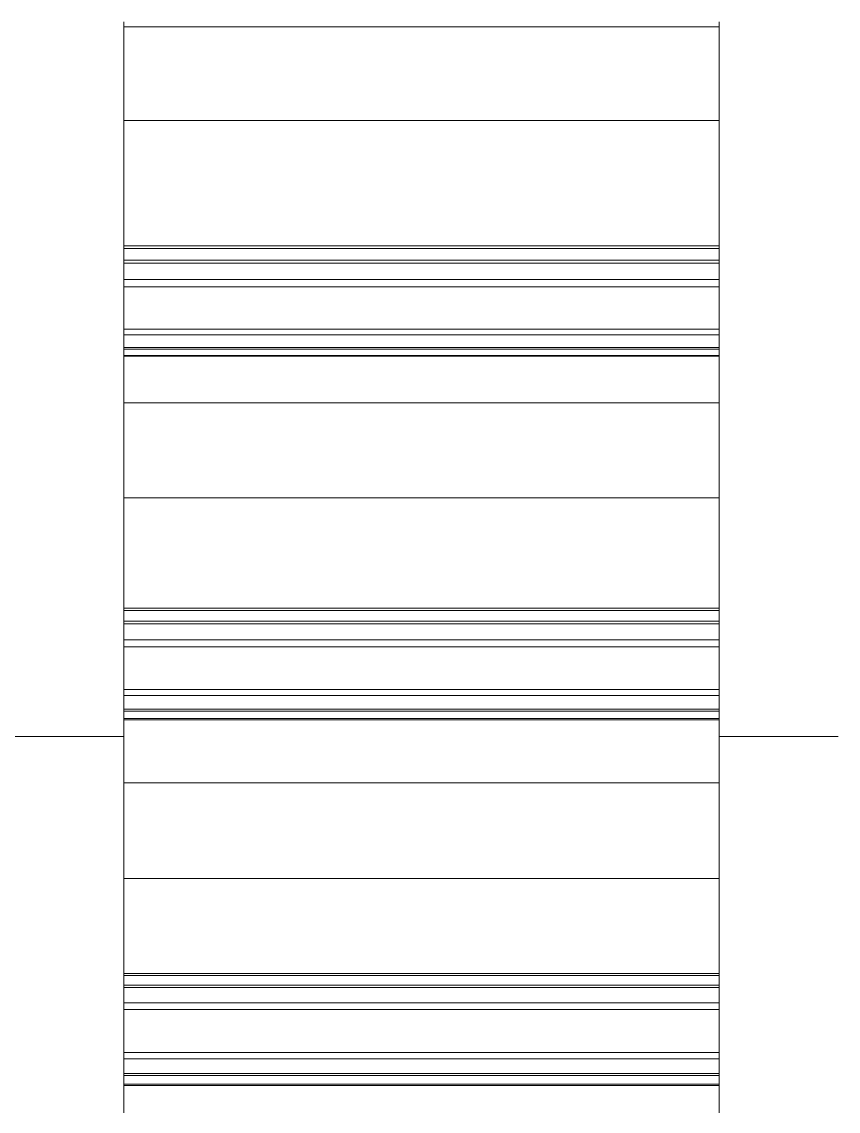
# Model space of a CAD drawing. Header units: millimetres. Extents: x 278858 to 279223, y 218711 to 219074.
# Drawn here: x 279169.27 to 279176.13, y 218975.68 to 218984.83 of the extents above; entities that cross this region are included whole.
import ezdxf

# ---------------------------------------------------------------- set-up
doc = ezdxf.new("R2010")
doc.units = ezdxf.units.MM
doc.header["$LTSCALE"] = 2
doc.layers.add('AM_9', color=251, linetype='Continuous', lineweight=15)

msp = doc.modelspace()

# ---------------------------------------------------------------- linework, layer by layer
at = {"layer": 'AM_9'}
for p, q in [((279170.1308, 218984.818), (279170.1308, 218984.8285)), ((279175.1308, 218984.8285), (279175.1308, 218984.818)), ((279170.1308, 218984.8073), (279170.1308, 218984.818)), ((279170.1308, 218984.7963), (279170.1308, 218984.8073)), ((279170.1308, 218984.7849), (279170.1308, 218984.7963)), ((279170.1308, 218984.7849), (279170.1308, 218983.999)), ((279170.1308, 218984.7849), (279175.1308, 218984.7849)), ((279175.1308, 218984.818), (279175.1308, 218984.8073)), ((279175.1308, 218984.8073), (279175.1308, 218984.7963)), ((279175.1308, 218984.7963), (279175.1308, 218984.7849)), ((279175.1308, 218983.999), (279175.1308, 218984.7849)), ((279170.1308, 218983.964), (279170.1308, 218983.999)), ((279170.1308, 218983.999), (279175.1308, 218983.999)), ((279170.1308, 218983.9294), (279170.1308, 218983.964)), ((279170.1308, 218983.8953), (279170.1308, 218983.9294)), ((279175.1308, 218983.999), (279175.1308, 218983.964)), ((279175.1308, 218983.964), (279175.1308, 218983.9294)), ((279175.1308, 218983.9294), (279175.1308, 218983.8953)), ((279170.1308, 218983.8617), (279170.1308, 218983.8953)), ((279170.1308, 218983.8284), (279170.1308, 218983.8617)), ((279170.1308, 218983.7957), (279170.1308, 218983.8284)), ((279175.1308, 218983.8953), (279175.1308, 218983.8617)), ((279175.1308, 218983.8617), (279175.1308, 218983.8284)), ((279175.1308, 218983.8284), (279175.1308, 218983.7957)), ((279170.1308, 218983.7634), (279170.1308, 218983.7957)), ((279170.1308, 218983.7315), (279170.1308, 218983.7634)), ((279170.1308, 218983.7), (279170.1308, 218983.7315)), ((279175.1308, 218983.7957), (279175.1308, 218983.7634)), ((279175.1308, 218983.7634), (279175.1308, 218983.7315)), ((279175.1308, 218983.7315), (279175.1308, 218983.7)), ((279170.1308, 218983.669), (279170.1308, 218983.7)), ((279170.1308, 218983.6384), (279170.1308, 218983.669)), ((279170.1308, 218983.6082), (279170.1308, 218983.6384)), ((279175.1308, 218983.7), (279175.1308, 218983.669)), ((279175.1308, 218983.669), (279175.1308, 218983.6384)), ((279175.1308, 218983.6384), (279175.1308, 218983.6082)), ((279170.1308, 218983.5785), (279170.1308, 218983.6082)), ((279170.1308, 218983.5492), (279170.1308, 218983.5785)), ((279170.1308, 218983.5203), (279170.1308, 218983.5492)), ((279175.1308, 218983.6082), (279175.1308, 218983.5785)), ((279175.1308, 218983.5785), (279175.1308, 218983.5492)), ((279175.1308, 218983.5492), (279175.1308, 218983.5203)), ((279170.1308, 218983.4919), (279170.1308, 218983.5203)), ((279170.1308, 218983.4638), (279170.1308, 218983.4919)), ((279170.1308, 218983.4362), (279170.1308, 218983.4638)), ((279175.1308, 218983.5203), (279175.1308, 218983.4919)), ((279175.1308, 218983.4919), (279175.1308, 218983.4638)), ((279175.1308, 218983.4638), (279175.1308, 218983.4362)), ((279170.1308, 218983.4089), (279170.1308, 218983.4362)), ((279170.1308, 218983.3821), (279170.1308, 218983.4089)), ((279170.1308, 218983.3557), (279170.1308, 218983.3821)), ((279175.1308, 218983.4362), (279175.1308, 218983.4089)), ((279175.1308, 218983.4089), (279175.1308, 218983.3821)), ((279175.1308, 218983.3821), (279175.1308, 218983.3557)), ((279170.1308, 218983.3297), (279170.1308, 218983.3557)), ((279170.1308, 218983.3041), (279170.1308, 218983.3297)), ((279170.1308, 218983.2789), (279170.1308, 218983.3041)), ((279170.1308, 218983.2541), (279170.1308, 218983.2789)), ((279175.1308, 218983.3557), (279175.1308, 218983.3297)), ((279175.1308, 218983.3297), (279175.1308, 218983.3041)), ((279175.1308, 218983.3041), (279175.1308, 218983.2789)), ((279175.1308, 218983.2789), (279175.1308, 218983.2541)), ((279170.1308, 218983.2296), (279170.1308, 218983.2541)), ((279170.1308, 218983.2056), (279170.1308, 218983.2296)), ((279170.1308, 218983.182), (279170.1308, 218983.2056)), ((279170.1308, 218983.1587), (279170.1308, 218983.182)), ((279175.1308, 218983.2541), (279175.1308, 218983.2296)), ((279175.1308, 218983.2296), (279175.1308, 218983.2056)), ((279175.1308, 218983.2056), (279175.1308, 218983.182)), ((279175.1308, 218983.182), (279175.1308, 218983.1587)), ((279170.1308, 218983.1358), (279170.1308, 218983.1587)), ((279170.1308, 218983.1133), (279170.1308, 218983.1358)), ((279170.1308, 218983.0912), (279170.1308, 218983.1133)), ((279170.1308, 218983.0695), (279170.1308, 218983.0912)), ((279175.1308, 218983.1587), (279175.1308, 218983.1358)), ((279175.1308, 218983.1358), (279175.1308, 218983.1133)), ((279175.1308, 218983.1133), (279175.1308, 218983.0912)), ((279175.1308, 218983.0912), (279175.1308, 218983.0695)), ((279170.1308, 218983.0481), (279170.1308, 218983.0695)), ((279170.1308, 218983.0271), (279170.1308, 218983.0481)), ((279170.1308, 218983.0064), (279170.1308, 218983.0271)), ((279170.1308, 218982.9862), (279170.1308, 218983.0064)), ((279175.1308, 218983.0695), (279175.1308, 218983.0481)), ((279175.1308, 218983.0481), (279175.1308, 218983.0271)), ((279175.1308, 218983.0271), (279175.1308, 218983.0064)), ((279175.1308, 218983.0064), (279175.1308, 218982.9862)), ((279170.1308, 218982.9662), (279170.1308, 218982.9862)), ((279170.1308, 218982.9467), (279170.1308, 218982.9662)), ((279170.1308, 218982.9249), (279170.1308, 218982.9467)), ((279170.1308, 218982.9467), (279175.1308, 218982.9467)), ((279170.1308, 218982.8268), (279170.1308, 218982.9249)), ((279170.1308, 218982.9249), (279175.1308, 218982.9249)), ((279175.1308, 218982.9862), (279175.1308, 218982.9662)), ((279175.1308, 218982.9662), (279175.1308, 218982.9467)), ((279175.1308, 218982.9467), (279175.1308, 218982.9249)), ((279175.1308, 218982.9249), (279175.1308, 218982.8268)), ((279170.1308, 218982.8033), (279170.1308, 218982.8268)), ((279170.1308, 218982.8268), (279175.1308, 218982.8268)), ((279175.1308, 218982.8268), (279175.1308, 218982.8033)), ((279170.1308, 218982.6652), (279170.1308, 218982.8033)), ((279170.1308, 218982.8033), (279175.1308, 218982.8033)), ((279175.1308, 218982.8033), (279175.1308, 218982.6652)), ((279170.1308, 218982.6038), (279170.1308, 218982.6652)), ((279170.1308, 218982.6652), (279175.1308, 218982.6652)), ((279175.1308, 218982.6652), (279175.1308, 218982.6038)), ((279170.1308, 218982.6038), (279170.1308, 218982.2471)), ((279170.1308, 218982.6038), (279175.1308, 218982.6038)), ((279175.1308, 218982.2471), (279175.1308, 218982.6038)), ((279170.1308, 218982.2003), (279170.1308, 218982.2471)), ((279170.1308, 218982.2471), (279175.1308, 218982.2471)), ((279170.1308, 218982.0936), (279170.1308, 218982.2003)), ((279170.1308, 218982.2003), (279175.1308, 218982.2003)), ((279175.1308, 218982.2471), (279175.1308, 218982.2003)), ((279175.1308, 218982.2003), (279175.1308, 218982.0936)), ((279170.1308, 218982.0795), (279170.1308, 218982.0936)), ((279170.1308, 218982.0936), (279175.1308, 218982.0936)), ((279175.1308, 218982.0936), (279175.1308, 218982.0795)), ((279170.1308, 218982.0278), (279170.1308, 218982.0795)), ((279170.1308, 218982.0795), (279175.1308, 218982.0795)), ((279170.1308, 218982.02), (279170.1308, 218982.0278)), ((279170.1308, 218982.0278), (279175.1308, 218982.0278)), ((279170.1308, 218982.0147), (279170.1308, 218982.02)), ((279170.1308, 218982.02), (279175.1308, 218982.02)), ((279170.1308, 218982.0092), (279170.1308, 218982.0147)), ((279170.1308, 218982.0034), (279170.1308, 218982.0092)), ((279170.1308, 218981.9975), (279170.1308, 218982.0034)), ((279170.1308, 218981.9913), (279170.1308, 218981.9975)), ((279175.1308, 218982.0795), (279175.1308, 218982.0278)), ((279175.1308, 218982.0278), (279175.1308, 218982.02)), ((279175.1308, 218982.02), (279175.1308, 218982.0147)), ((279175.1308, 218982.0147), (279175.1308, 218982.0092)), ((279175.1308, 218982.0092), (279175.1308, 218982.0034)), ((279175.1308, 218982.0034), (279175.1308, 218981.9975)), ((279175.1308, 218981.9975), (279175.1308, 218981.9913)), ((279170.1308, 218981.9849), (279170.1308, 218981.9913)), ((279170.1308, 218981.9783), (279170.1308, 218981.9849)), ((279170.1308, 218981.9714), (279170.1308, 218981.9783)), ((279170.1308, 218981.9643), (279170.1308, 218981.9714)), ((279170.1308, 218981.957), (279170.1308, 218981.9643)), ((279170.1308, 218981.9494), (279170.1308, 218981.957)), ((279170.1308, 218981.9416), (279170.1308, 218981.9494)), ((279170.1308, 218981.9336), (279170.1308, 218981.9416)), ((279170.1308, 218981.9253), (279170.1308, 218981.9336)), ((279170.1308, 218981.9167), (279170.1308, 218981.9253)), ((279170.1308, 218981.9079), (279170.1308, 218981.9167)), ((279170.1308, 218981.8989), (279170.1308, 218981.9079)), ((279175.1308, 218981.9913), (279175.1308, 218981.9849)), ((279175.1308, 218981.9849), (279175.1308, 218981.9783)), ((279175.1308, 218981.9783), (279175.1308, 218981.9714)), ((279175.1308, 218981.9714), (279175.1308, 218981.9643)), ((279175.1308, 218981.9643), (279175.1308, 218981.957)), ((279175.1308, 218981.957), (279175.1308, 218981.9494)), ((279175.1308, 218981.9494), (279175.1308, 218981.9416)), ((279175.1308, 218981.9416), (279175.1308, 218981.9336)), ((279175.1308, 218981.9336), (279175.1308, 218981.9253)), ((279175.1308, 218981.9253), (279175.1308, 218981.9167)), ((279175.1308, 218981.9167), (279175.1308, 218981.9079)), ((279175.1308, 218981.9079), (279175.1308, 218981.8989)), ((279170.1308, 218981.8896), (279170.1308, 218981.8989)), ((279170.1308, 218981.88), (279170.1308, 218981.8896)), ((279170.1308, 218981.8701), (279170.1308, 218981.88)), ((279170.1308, 218981.86), (279170.1308, 218981.8701)), ((279170.1308, 218981.8496), (279170.1308, 218981.86)), ((279170.1308, 218981.8389), (279170.1308, 218981.8496)), ((279170.1308, 218981.828), (279170.1308, 218981.8389)), ((279170.1308, 218981.8167), (279170.1308, 218981.828)), ((279170.1308, 218981.8052), (279170.1308, 218981.8167)), ((279175.1308, 218981.8989), (279175.1308, 218981.8896)), ((279175.1308, 218981.8896), (279175.1308, 218981.88)), ((279175.1308, 218981.88), (279175.1308, 218981.8701)), ((279175.1308, 218981.8701), (279175.1308, 218981.86)), ((279175.1308, 218981.86), (279175.1308, 218981.8496)), ((279175.1308, 218981.8496), (279175.1308, 218981.8389)), ((279175.1308, 218981.8389), (279175.1308, 218981.828)), ((279175.1308, 218981.828), (279175.1308, 218981.8167)), ((279175.1308, 218981.8167), (279175.1308, 218981.8052)), ((279170.1308, 218981.7934), (279170.1308, 218981.8052)), ((279170.1308, 218981.7813), (279170.1308, 218981.7934)), ((279170.1308, 218981.7689), (279170.1308, 218981.7813)), ((279170.1308, 218981.7562), (279170.1308, 218981.7689)), ((279170.1308, 218981.7432), (279170.1308, 218981.7562)), ((279170.1308, 218981.7299), (279170.1308, 218981.7432)), ((279170.1308, 218981.7163), (279170.1308, 218981.7299)), ((279175.1308, 218981.8052), (279175.1308, 218981.7934)), ((279175.1308, 218981.7934), (279175.1308, 218981.7813)), ((279175.1308, 218981.7813), (279175.1308, 218981.7689)), ((279175.1308, 218981.7689), (279175.1308, 218981.7562)), ((279175.1308, 218981.7562), (279175.1308, 218981.7432)), ((279175.1308, 218981.7432), (279175.1308, 218981.7299)), ((279175.1308, 218981.7299), (279175.1308, 218981.7163)), ((279170.1308, 218981.7024), (279170.1308, 218981.7163)), ((279170.1308, 218981.6881), (279170.1308, 218981.7024)), ((279170.1308, 218981.6736), (279170.1308, 218981.6881)), ((279170.1308, 218981.6587), (279170.1308, 218981.6736)), ((279170.1308, 218981.6435), (279170.1308, 218981.6587)), ((279170.1308, 218981.628), (279170.1308, 218981.6435)), ((279170.1308, 218981.628), (279170.1308, 218980.8323)), ((279170.1308, 218981.628), (279175.1308, 218981.628)), ((279175.1308, 218981.7163), (279175.1308, 218981.7024)), ((279175.1308, 218981.7024), (279175.1308, 218981.6881)), ((279175.1308, 218981.6881), (279175.1308, 218981.6736)), ((279175.1308, 218981.6736), (279175.1308, 218981.6587)), ((279175.1308, 218981.6587), (279175.1308, 218981.6435)), ((279175.1308, 218981.6435), (279175.1308, 218981.628)), ((279175.1308, 218980.8323), (279175.1308, 218981.628)), ((279170.1308, 218980.8009), (279170.1308, 218980.8323)), ((279170.1308, 218980.8323), (279175.1308, 218980.8323)), ((279175.1308, 218980.8323), (279175.1308, 218980.8009)), ((279170.1308, 218980.7699), (279170.1308, 218980.8009)), ((279170.1308, 218980.7394), (279170.1308, 218980.7699)), ((279170.1308, 218980.7093), (279170.1308, 218980.7394)), ((279175.1308, 218980.8009), (279175.1308, 218980.7699)), ((279175.1308, 218980.7699), (279175.1308, 218980.7394)), ((279175.1308, 218980.7394), (279175.1308, 218980.7093)), ((279170.1308, 218980.6796), (279170.1308, 218980.7093)), ((279170.1308, 218980.6504), (279170.1308, 218980.6796)), ((279170.1308, 218980.6216), (279170.1308, 218980.6504)), ((279170.1308, 218980.5932), (279170.1308, 218980.6216)), ((279175.1308, 218980.7093), (279175.1308, 218980.6796)), ((279175.1308, 218980.6796), (279175.1308, 218980.6504)), ((279175.1308, 218980.6504), (279175.1308, 218980.6216)), ((279175.1308, 218980.6216), (279175.1308, 218980.5932)), ((279170.1308, 218980.5652), (279170.1308, 218980.5932)), ((279170.1308, 218980.5376), (279170.1308, 218980.5652)), ((279170.1308, 218980.5104), (279170.1308, 218980.5376)), ((279175.1308, 218980.5932), (279175.1308, 218980.5652)), ((279175.1308, 218980.5652), (279175.1308, 218980.5376)), ((279175.1308, 218980.5376), (279175.1308, 218980.5104)), ((279170.1308, 218980.4836), (279170.1308, 218980.5104)), ((279170.1308, 218980.4573), (279170.1308, 218980.4836)), ((279170.1308, 218980.4313), (279170.1308, 218980.4573)), ((279175.1308, 218980.5104), (279175.1308, 218980.4836)), ((279175.1308, 218980.4836), (279175.1308, 218980.4573)), ((279175.1308, 218980.4573), (279175.1308, 218980.4313)), ((279170.1308, 218980.4057), (279170.1308, 218980.4313)), ((279170.1308, 218980.3805), (279170.1308, 218980.4057)), ((279170.1308, 218980.3558), (279170.1308, 218980.3805)), ((279170.1308, 218980.3314), (279170.1308, 218980.3558)), ((279175.1308, 218980.4313), (279175.1308, 218980.4057)), ((279175.1308, 218980.4057), (279175.1308, 218980.3805)), ((279175.1308, 218980.3805), (279175.1308, 218980.3558)), ((279175.1308, 218980.3558), (279175.1308, 218980.3314)), ((279170.1308, 218980.3074), (279170.1308, 218980.3314)), ((279170.1308, 218980.2837), (279170.1308, 218980.3074)), ((279170.1308, 218980.2605), (279170.1308, 218980.2837)), ((279170.1308, 218980.2376), (279170.1308, 218980.2605)), ((279175.1308, 218980.3314), (279175.1308, 218980.3074)), ((279175.1308, 218980.3074), (279175.1308, 218980.2837)), ((279175.1308, 218980.2837), (279175.1308, 218980.2605)), ((279175.1308, 218980.2605), (279175.1308, 218980.2376)), ((279170.1308, 218980.2151), (279170.1308, 218980.2376)), ((279170.1308, 218980.193), (279170.1308, 218980.2151)), ((279170.1308, 218980.1713), (279170.1308, 218980.193)), ((279170.1308, 218980.1499), (279170.1308, 218980.1713)), ((279175.1308, 218980.2376), (279175.1308, 218980.2151)), ((279175.1308, 218980.2151), (279175.1308, 218980.193)), ((279175.1308, 218980.193), (279175.1308, 218980.1713)), ((279175.1308, 218980.1713), (279175.1308, 218980.1499)), ((279170.1308, 218980.1289), (279170.1308, 218980.1499)), ((279170.1308, 218980.1083), (279170.1308, 218980.1289)), ((279170.1308, 218980.088), (279170.1308, 218980.1083)), ((279170.1308, 218980.068), (279170.1308, 218980.088)), ((279175.1308, 218980.1499), (279175.1308, 218980.1289)), ((279175.1308, 218980.1289), (279175.1308, 218980.1083)), ((279175.1308, 218980.1083), (279175.1308, 218980.088)), ((279175.1308, 218980.088), (279175.1308, 218980.068)), ((279170.1308, 218980.0485), (279170.1308, 218980.068)), ((279170.1308, 218980.0292), (279170.1308, 218980.0485)), ((279170.1308, 218980.0104), (279170.1308, 218980.0292)), ((279170.1308, 218979.9918), (279170.1308, 218980.0104)), ((279170.1308, 218979.9736), (279170.1308, 218979.9918)), ((279175.1308, 218980.068), (279175.1308, 218980.0485)), ((279175.1308, 218980.0485), (279175.1308, 218980.0292)), ((279175.1308, 218980.0292), (279175.1308, 218980.0104)), ((279175.1308, 218980.0104), (279175.1308, 218979.9918)), ((279175.1308, 218979.9918), (279175.1308, 218979.9736)), ((279170.1308, 218979.9558), (279170.1308, 218979.9736)), ((279170.1308, 218979.9383), (279170.1308, 218979.9558)), ((279170.1308, 218979.9211), (279170.1308, 218979.9383)), ((279170.1308, 218979.9042), (279170.1308, 218979.9211)), ((279170.1308, 218979.8851), (279170.1308, 218979.9042)), ((279170.1308, 218979.9042), (279175.1308, 218979.9042)), ((279175.1308, 218979.9736), (279175.1308, 218979.9558)), ((279175.1308, 218979.9558), (279175.1308, 218979.9383)), ((279175.1308, 218979.9383), (279175.1308, 218979.9211)), ((279175.1308, 218979.9211), (279175.1308, 218979.9042)), ((279175.1308, 218979.9042), (279175.1308, 218979.8851)), ((279170.1308, 218979.7955), (279170.1308, 218979.8851)), ((279170.1308, 218979.8851), (279175.1308, 218979.8851)), ((279175.1308, 218979.8851), (279175.1308, 218979.7955)), ((279170.1308, 218979.7737), (279170.1308, 218979.7955)), ((279170.1308, 218979.7955), (279175.1308, 218979.7955)), ((279170.1308, 218979.6406), (279170.1308, 218979.7737)), ((279170.1308, 218979.7737), (279175.1308, 218979.7737)), ((279175.1308, 218979.7955), (279175.1308, 218979.7737)), ((279175.1308, 218979.7737), (279175.1308, 218979.6406)), ((279170.1308, 218979.5816), (279170.1308, 218979.6406)), ((279170.1308, 218979.6406), (279175.1308, 218979.6406)), ((279175.1308, 218979.6406), (279175.1308, 218979.5816)), ((279170.1308, 218979.5816), (279170.1308, 218979.2213)), ((279170.1308, 218979.5816), (279175.1308, 218979.5816)), ((279175.1308, 218979.2213), (279175.1308, 218979.5816)), ((279170.1308, 218979.1712), (279170.1308, 218979.2213)), ((279170.1308, 218979.2213), (279175.1308, 218979.2213)), ((279170.1308, 218979.0569), (279170.1308, 218979.1712)), ((279170.1308, 218979.1712), (279175.1308, 218979.1712)), ((279175.1308, 218979.2213), (279175.1308, 218979.1712)), ((279175.1308, 218979.1712), (279175.1308, 218979.0569)), ((279170.1308, 218979.0409), (279170.1308, 218979.0569)), ((279170.1308, 218979.0569), (279175.1308, 218979.0569)), ((279170.1308, 218978.9792), (279170.1308, 218979.0409)), ((279170.1308, 218979.0409), (279175.1308, 218979.0409)), ((279170.1308, 218978.9685), (279170.1308, 218978.9792)), ((279170.1308, 218978.9792), (279175.1308, 218978.9792)), ((279175.1308, 218979.0569), (279175.1308, 218979.0409)), ((279175.1308, 218979.0409), (279175.1308, 218978.9792)), ((279175.1308, 218978.9792), (279175.1308, 218978.9685)), ((279170.1308, 218978.9602), (279170.1308, 218978.9685)), ((279170.1308, 218978.9685), (279175.1308, 218978.9685)), ((279170.1308, 218978.9516), (279170.1308, 218978.9602)), ((279170.1308, 218978.9429), (279170.1308, 218978.9516)), ((279170.1308, 218978.9339), (279170.1308, 218978.9429)), ((279170.1308, 218978.9246), (279170.1308, 218978.9339)), ((279170.1308, 218978.9151), (279170.1308, 218978.9246)), ((279170.1308, 218978.9053), (279170.1308, 218978.9151)), ((279170.1308, 218978.8953), (279170.1308, 218978.9053)), ((279170.1308, 218978.885), (279170.1308, 218978.8953)), ((279170.1308, 218978.8744), (279170.1308, 218978.885)), ((279175.1308, 218978.9685), (279175.1308, 218978.9602)), ((279175.1308, 218978.9602), (279175.1308, 218978.9516)), ((279175.1308, 218978.9516), (279175.1308, 218978.9429)), ((279175.1308, 218978.9429), (279175.1308, 218978.9339)), ((279175.1308, 218978.9339), (279175.1308, 218978.9246)), ((279175.1308, 218978.9246), (279175.1308, 218978.9151)), ((279175.1308, 218978.9151), (279175.1308, 218978.9053)), ((279175.1308, 218978.9053), (279175.1308, 218978.8953)), ((279175.1308, 218978.8953), (279175.1308, 218978.885)), ((279175.1308, 218978.885), (279175.1308, 218978.8744)), ((279170.1308, 218978.8284), (279169.1308, 218978.8284)), ((279170.1308, 218978.8636), (279170.1308, 218978.8744)), ((279170.1308, 218978.8524), (279170.1308, 218978.8636)), ((279170.1308, 218978.8411), (279170.1308, 218978.8524)), ((279170.1308, 218978.8294), (279170.1308, 218978.8411)), ((279170.1308, 218978.8174), (279170.1308, 218978.8294)), ((279170.1308, 218978.8052), (279170.1308, 218978.8174)), ((279170.1308, 218978.7927), (279170.1308, 218978.8052)), ((279170.1308, 218978.7799), (279170.1308, 218978.7927)), ((279175.1308, 218978.8744), (279175.1308, 218978.8636)), ((279175.1308, 218978.8636), (279175.1308, 218978.8524)), ((279175.1308, 218978.8524), (279175.1308, 218978.8411)), ((279175.1308, 218978.8411), (279175.1308, 218978.8294)), ((279175.1308, 218978.8294), (279175.1308, 218978.8174)), ((279176.1308, 218978.8284), (279175.1308, 218978.8284)), ((279175.1308, 218978.8174), (279175.1308, 218978.8052)), ((279175.1308, 218978.8052), (279175.1308, 218978.7927)), ((279175.1308, 218978.7927), (279175.1308, 218978.7799)), ((279170.1308, 218978.7668), (279170.1308, 218978.7799)), ((279170.1308, 218978.7533), (279170.1308, 218978.7668)), ((279170.1308, 218978.7396), (279170.1308, 218978.7533)), ((279170.1308, 218978.7256), (279170.1308, 218978.7396)), ((279170.1308, 218978.7113), (279170.1308, 218978.7256)), ((279170.1308, 218978.6967), (279170.1308, 218978.7113)), ((279175.1308, 218978.7799), (279175.1308, 218978.7668)), ((279175.1308, 218978.7668), (279175.1308, 218978.7533)), ((279175.1308, 218978.7533), (279175.1308, 218978.7396)), ((279175.1308, 218978.7396), (279175.1308, 218978.7256)), ((279175.1308, 218978.7256), (279175.1308, 218978.7113)), ((279175.1308, 218978.7113), (279175.1308, 218978.6967)), ((279170.1308, 218978.6817), (279170.1308, 218978.6967)), ((279170.1308, 218978.6665), (279170.1308, 218978.6817)), ((279170.1308, 218978.6509), (279170.1308, 218978.6665)), ((279170.1308, 218978.635), (279170.1308, 218978.6509)), ((279170.1308, 218978.6187), (279170.1308, 218978.635)), ((279170.1308, 218978.6022), (279170.1308, 218978.6187)), ((279175.1308, 218978.6967), (279175.1308, 218978.6817)), ((279175.1308, 218978.6817), (279175.1308, 218978.6665)), ((279175.1308, 218978.6665), (279175.1308, 218978.6509)), ((279175.1308, 218978.6509), (279175.1308, 218978.635)), ((279175.1308, 218978.635), (279175.1308, 218978.6187)), ((279175.1308, 218978.6187), (279175.1308, 218978.6022)), ((279170.1308, 218978.5853), (279170.1308, 218978.6022)), ((279170.1308, 218978.5681), (279170.1308, 218978.5853)), ((279170.1308, 218978.5505), (279170.1308, 218978.5681)), ((279170.1308, 218978.5326), (279170.1308, 218978.5505)), ((279170.1308, 218978.5144), (279170.1308, 218978.5326)), ((279175.1308, 218978.6022), (279175.1308, 218978.5853)), ((279175.1308, 218978.5853), (279175.1308, 218978.5681)), ((279175.1308, 218978.5681), (279175.1308, 218978.5505)), ((279175.1308, 218978.5505), (279175.1308, 218978.5326)), ((279175.1308, 218978.5326), (279175.1308, 218978.5144)), ((279170.1308, 218978.4958), (279170.1308, 218978.5144)), ((279170.1308, 218978.4768), (279170.1308, 218978.4958)), ((279170.1308, 218978.4575), (279170.1308, 218978.4768)), ((279170.1308, 218978.4379), (279170.1308, 218978.4575)), ((279170.1308, 218978.4379), (279170.1308, 218977.6363)), ((279170.1308, 218978.4379), (279175.1308, 218978.4379)), ((279175.1308, 218978.5144), (279175.1308, 218978.4958)), ((279175.1308, 218978.4958), (279175.1308, 218978.4768)), ((279175.1308, 218978.4768), (279175.1308, 218978.4575)), ((279175.1308, 218978.4575), (279175.1308, 218978.4379)), ((279175.1308, 218977.6363), (279175.1308, 218978.4379)), ((279170.1308, 218977.6087), (279170.1308, 218977.6363)), ((279170.1308, 218977.6363), (279175.1308, 218977.6363)), ((279170.1308, 218977.5815), (279170.1308, 218977.6087)), ((279175.1308, 218977.6363), (279175.1308, 218977.6087)), ((279175.1308, 218977.6087), (279175.1308, 218977.5815)), ((279170.1308, 218977.5547), (279170.1308, 218977.5815)), ((279170.1308, 218977.5283), (279170.1308, 218977.5547)), ((279170.1308, 218977.5023), (279170.1308, 218977.5283)), ((279175.1308, 218977.5815), (279175.1308, 218977.5547)), ((279175.1308, 218977.5547), (279175.1308, 218977.5283)), ((279175.1308, 218977.5283), (279175.1308, 218977.5023)), ((279170.1308, 218977.4768), (279170.1308, 218977.5023)), ((279170.1308, 218977.4516), (279170.1308, 218977.4768)), ((279170.1308, 218977.4268), (279170.1308, 218977.4516)), ((279170.1308, 218977.4024), (279170.1308, 218977.4268)), ((279175.1308, 218977.5023), (279175.1308, 218977.4768)), ((279175.1308, 218977.4768), (279175.1308, 218977.4516)), ((279175.1308, 218977.4516), (279175.1308, 218977.4268)), ((279175.1308, 218977.4268), (279175.1308, 218977.4024)), ((279170.1308, 218977.3783), (279170.1308, 218977.4024)), ((279170.1308, 218977.3547), (279170.1308, 218977.3783)), ((279170.1308, 218977.3314), (279170.1308, 218977.3547)), ((279170.1308, 218977.3086), (279170.1308, 218977.3314)), ((279175.1308, 218977.4024), (279175.1308, 218977.3783)), ((279175.1308, 218977.3783), (279175.1308, 218977.3547)), ((279175.1308, 218977.3547), (279175.1308, 218977.3314)), ((279175.1308, 218977.3314), (279175.1308, 218977.3086)), ((279170.1308, 218977.2861), (279170.1308, 218977.3086)), ((279170.1308, 218977.2639), (279170.1308, 218977.2861)), ((279170.1308, 218977.2422), (279170.1308, 218977.2639)), ((279170.1308, 218977.2208), (279170.1308, 218977.2422)), ((279175.1308, 218977.3086), (279175.1308, 218977.2861)), ((279175.1308, 218977.2861), (279175.1308, 218977.2639)), ((279175.1308, 218977.2639), (279175.1308, 218977.2422)), ((279175.1308, 218977.2422), (279175.1308, 218977.2208)), ((279170.1308, 218977.1997), (279170.1308, 218977.2208)), ((279170.1308, 218977.1791), (279170.1308, 218977.1997)), ((279170.1308, 218977.1588), (279170.1308, 218977.1791)), ((279170.1308, 218977.1388), (279170.1308, 218977.1588)), ((279175.1308, 218977.2208), (279175.1308, 218977.1997)), ((279175.1308, 218977.1997), (279175.1308, 218977.1791)), ((279175.1308, 218977.1791), (279175.1308, 218977.1588)), ((279175.1308, 218977.1588), (279175.1308, 218977.1388)), ((279170.1308, 218977.1192), (279170.1308, 218977.1388)), ((279170.1308, 218977.0999), (279170.1308, 218977.1192)), ((279170.1308, 218977.081), (279170.1308, 218977.0999)), ((279170.1308, 218977.0625), (279170.1308, 218977.081)), ((279170.1308, 218977.0443), (279170.1308, 218977.0625)), ((279175.1308, 218977.1388), (279175.1308, 218977.1192)), ((279175.1308, 218977.1192), (279175.1308, 218977.0999)), ((279175.1308, 218977.0999), (279175.1308, 218977.081)), ((279175.1308, 218977.081), (279175.1308, 218977.0625)), ((279175.1308, 218977.0625), (279175.1308, 218977.0443)), ((279170.1308, 218977.0264), (279170.1308, 218977.0443)), ((279170.1308, 218977.0088), (279170.1308, 218977.0264)), ((279170.1308, 218976.9916), (279170.1308, 218977.0088)), ((279170.1308, 218976.9747), (279170.1308, 218976.9916)), ((279170.1308, 218976.9582), (279170.1308, 218976.9747)), ((279175.1308, 218977.0443), (279175.1308, 218977.0264)), ((279175.1308, 218977.0264), (279175.1308, 218977.0088)), ((279175.1308, 218977.0088), (279175.1308, 218976.9916)), ((279175.1308, 218976.9916), (279175.1308, 218976.9747)), ((279175.1308, 218976.9747), (279175.1308, 218976.9582)), ((279170.1308, 218976.9419), (279170.1308, 218976.9582)), ((279170.1308, 218976.926), (279170.1308, 218976.9419)), ((279170.1308, 218976.9104), (279170.1308, 218976.926)), ((279170.1308, 218976.8951), (279170.1308, 218976.9104)), ((279170.1308, 218976.8801), (279170.1308, 218976.8951)), ((279170.1308, 218976.8655), (279170.1308, 218976.8801)), ((279175.1308, 218976.9582), (279175.1308, 218976.9419)), ((279175.1308, 218976.9419), (279175.1308, 218976.926)), ((279175.1308, 218976.926), (279175.1308, 218976.9104)), ((279175.1308, 218976.9104), (279175.1308, 218976.8951)), ((279175.1308, 218976.8951), (279175.1308, 218976.8801)), ((279175.1308, 218976.8801), (279175.1308, 218976.8655)), ((279170.1308, 218976.8511), (279170.1308, 218976.8655)), ((279170.1308, 218976.8371), (279170.1308, 218976.8511)), ((279170.1308, 218976.8206), (279170.1308, 218976.8371)), ((279170.1308, 218976.8371), (279175.1308, 218976.8371)), ((279170.1308, 218976.74), (279170.1308, 218976.8206)), ((279170.1308, 218976.8206), (279175.1308, 218976.8206)), ((279175.1308, 218976.8655), (279175.1308, 218976.8511)), ((279175.1308, 218976.8511), (279175.1308, 218976.8371)), ((279175.1308, 218976.8371), (279175.1308, 218976.8206)), ((279175.1308, 218976.8206), (279175.1308, 218976.74)), ((279170.1308, 218976.72), (279170.1308, 218976.74)), ((279170.1308, 218976.74), (279175.1308, 218976.74)), ((279170.1308, 218976.5926), (279170.1308, 218976.72)), ((279170.1308, 218976.72), (279175.1308, 218976.72)), ((279175.1308, 218976.74), (279175.1308, 218976.72)), ((279175.1308, 218976.72), (279175.1308, 218976.5926)), ((279170.1308, 218976.5363), (279170.1308, 218976.5926)), ((279170.1308, 218976.5926), (279175.1308, 218976.5926)), ((279170.1308, 218976.5363), (279170.1308, 218976.1742)), ((279170.1308, 218976.5363), (279175.1308, 218976.5363)), ((279175.1308, 218976.5926), (279175.1308, 218976.5363)), ((279175.1308, 218976.1742), (279175.1308, 218976.5363)), ((279170.1308, 218976.1208), (279170.1308, 218976.1742)), ((279170.1308, 218976.1742), (279175.1308, 218976.1742)), ((279175.1308, 218976.1742), (279175.1308, 218976.1208)), ((279170.1308, 218975.9997), (279170.1308, 218976.1208)), ((279170.1308, 218976.1208), (279175.1308, 218976.1208)), ((279175.1308, 218976.1208), (279175.1308, 218975.9997)), ((279170.1308, 218975.9817), (279170.1308, 218975.9997)), ((279170.1308, 218975.9997), (279175.1308, 218975.9997)), ((279170.1308, 218975.9103), (279170.1308, 218975.9817)), ((279170.1308, 218975.9817), (279175.1308, 218975.9817)), ((279175.1308, 218975.9997), (279175.1308, 218975.9817)), ((279175.1308, 218975.9817), (279175.1308, 218975.9103)), ((279170.1308, 218975.8967), (279170.1308, 218975.9103)), ((279170.1308, 218975.9103), (279175.1308, 218975.9103)), ((279170.1308, 218975.8855), (279170.1308, 218975.8967)), ((279170.1308, 218975.8967), (279175.1308, 218975.8967)), ((279170.1308, 218975.874), (279170.1308, 218975.8855)), ((279170.1308, 218975.8623), (279170.1308, 218975.874)), ((279175.1308, 218975.9103), (279175.1308, 218975.8967)), ((279175.1308, 218975.8967), (279175.1308, 218975.8855)), ((279175.1308, 218975.8855), (279175.1308, 218975.874)), ((279175.1308, 218975.874), (279175.1308, 218975.8623)), ((279170.1308, 218975.8503), (279170.1308, 218975.8623)), ((279170.1308, 218975.838), (279170.1308, 218975.8503)), ((279170.1308, 218975.8254), (279170.1308, 218975.838)), ((279170.1308, 218975.8125), (279170.1308, 218975.8254)), ((279170.1308, 218975.7993), (279170.1308, 218975.8125)), ((279170.1308, 218975.7858), (279170.1308, 218975.7993)), ((279170.1308, 218975.7721), (279170.1308, 218975.7858)), ((279170.1308, 218975.758), (279170.1308, 218975.7721)), ((279175.1308, 218975.8623), (279175.1308, 218975.8503)), ((279175.1308, 218975.8503), (279175.1308, 218975.838)), ((279175.1308, 218975.838), (279175.1308, 218975.8254)), ((279175.1308, 218975.8254), (279175.1308, 218975.8125)), ((279175.1308, 218975.8125), (279175.1308, 218975.7993)), ((279175.1308, 218975.7993), (279175.1308, 218975.7858)), ((279175.1308, 218975.7858), (279175.1308, 218975.7721)), ((279175.1308, 218975.7721), (279175.1308, 218975.758)), ((279170.1308, 218975.7437), (279170.1308, 218975.758)), ((279170.1308, 218975.729), (279170.1308, 218975.7437)), ((279170.1308, 218975.714), (279170.1308, 218975.729)), ((279170.1308, 218975.6987), (279170.1308, 218975.714)), ((279170.1308, 218975.6831), (279170.1308, 218975.6987)), ((279170.1308, 218975.6672), (279170.1308, 218975.6831)), ((279175.1308, 218975.758), (279175.1308, 218975.7437)), ((279175.1308, 218975.7437), (279175.1308, 218975.729)), ((279175.1308, 218975.729), (279175.1308, 218975.714)), ((279175.1308, 218975.714), (279175.1308, 218975.6987)), ((279175.1308, 218975.6987), (279175.1308, 218975.6831)), ((279175.1308, 218975.6831), (279175.1308, 218975.6672))]:
    msp.add_line(p, q, dxfattribs=at)

doc.saveas('drawing.dxf')
